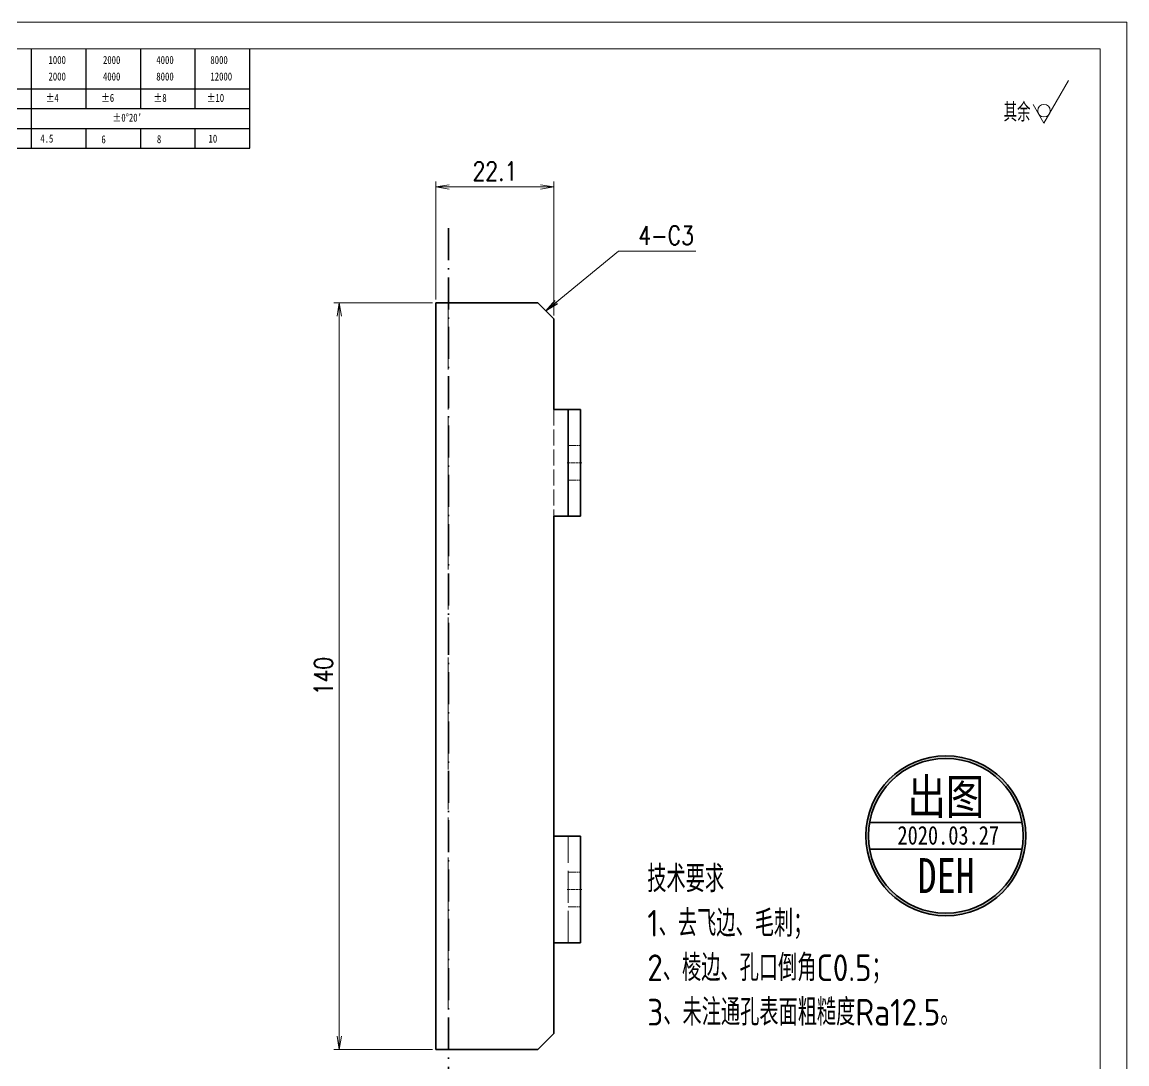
# Model space of a CAD drawing. Header units: millimetres. Extents: x 1333 to 58474, y -42879 to 3618.
# Drawn here: x 55632.4 to 55839.5, y 814.3 to 1009.6 of the extents above; entities that cross this region are included whole.
import ezdxf
from ezdxf.enums import TextEntityAlignment as Align

# ---------------------------------------------------------------- set-up
doc = ezdxf.new("R2010")
doc.units = ezdxf.units.MM
doc.header["$LTSCALE"] = 0.5
for name, pattern in [('AM_ISO02W050x2', [3.75, 3, -0.75]), ('AM_ISO08W050x2', [9, 6, -0.75, 1.5, -0.75]), ('DASHDOT', [18.5, 12, -3, 0.5, -3]), ('DASHED', [15, 12, -3]), ('DOT2', [0.125, 0, -0.125])]:
    doc.linetypes.add(name, pattern=pattern)
for name, color, linetype, lineweight in [('中心线', 2, 'AM_ISO08W050x2', 18), ('印章专用-出图', 1, 'Continuous', 80), ('图框', 7, 'Continuous', 18), ('标注线', 3, 'Continuous', 18), ('虚线', 1, 'AM_ISO02W050x2', 18)]:
    doc.layers.add(name, color=color, linetype=linetype, lineweight=lineweight)
doc.layers.add('图\\M+19E79\\M+195B6\\M+18E9A', color=7, linetype='Continuous')
doc.layers.add('打印', color=7, linetype='Continuous', lineweight=15, plot=False)
doc.layers.add('打印-禁用', color=7, linetype='Continuous', lineweight=15, plot=False)
doc.styles.add('DIM', font='romans.shx', dxfattribs={"width": 0.8, "bigfont": 'bigfont.shx'})
doc.styles.add('国标', font='simfang.ttf', dxfattribs={"width": 0.8})
doc.styles.add('机械长仿宋', font='gbenor.shx', dxfattribs={"height": 1, "bigfont": 'gbcbig.shx'})
doc.dimstyles.new('DEH 1-1', dxfattribs={"dimtxt": 3.5, "dimasz": 2.5, "dimexe": 1, "dimexo": 0.625, "dimgap": 1.2, "dimtad": 1, "dimtoh": 1, "dimdsep": 46, "dimtxsty": 'DIM', "dimblk": 'OPEN', "dimcen": 0, "dimclrd": 8, "dimclre": 8, "dimclrt": 2, "dimazin": 2, "dimtfac": 0.5, "dimtmove": 0, "dimatfit": 3, "dimldrblk": 'OPEN', "dimfxl": 0, "dimtolj": 2, "dimlwd": 18, "dimlwe": 18, "dimarcsym": 0})
doc.dimstyles.new('DEH 1-1$0', dxfattribs={"dimtxt": 3.5, "dimasz": 2.5, "dimexe": 1, "dimexo": 0.625, "dimgap": 1.2, "dimtad": 1, "dimzin": 9, "dimdsep": 46, "dimtxsty": 'DIM', "dimblk": 'OPEN', "dimcen": 0, "dimclrd": 8, "dimclre": 8, "dimclrt": 2, "dimazin": 2, "dimtfac": 0.5, "dimtmove": 0, "dimatfit": 3, "dimldrblk": 'OPEN', "dimfxl": 0, "dimtolj": 2, "dimlwd": 18, "dimlwe": 18, "dimarcsym": 0})

# ---------------------------------------------------------------- blocks, each defined once
blk = doc.blocks.new('GZDEH零件A3图框V01版')
at = {"layer": '图\\M+19E79\\M+195B6\\M+18E9A', "color": 9}
for p, q in [((3072.2, -1561.98), (3072.2, -1554.46)), ((3082.42, -1561.98), (3082.42, -1554.46)), ((3092.64, -1561.98), (3092.64, -1554.46)), ((3102.86, -1561.98), (3102.86, -1554.46)), ((3113.09, -1573.08), (3113.09, -1554.46)), ((2996.09, -1561.98), (3113.09, -1561.98)), ((3072.2, -1573.08), (3072.2, -1561.98)), ((3082.42, -1565.68), (3082.42, -1561.98)), ((3092.64, -1565.68), (3092.64, -1561.98)), ((3102.86, -1565.68), (3102.86, -1561.98)), ((2996.09, -1565.68), (3113.09, -1565.68)), ((2996.09, -1569.38), (3113.09, -1569.38)), ((3082.42, -1573.08), (3082.42, -1569.48)), ((3092.64, -1573.08), (3092.64, -1569.38)), ((3102.86, -1573.08), (3102.86, -1569.38)), ((2990.09, -1573.08), (3113.09, -1573.08))]:
    blk.add_line(p, q, dxfattribs=at)
at = {"layer": '图框', "linetype": 'Continuous'}
for p, q in [((3272.49, -1554.46), (2882.49, -1554.46)), ((3272.49, -1832.96), (3272.49, -1554.46))]:
    blk.add_line(p, q, dxfattribs=at)
at = {"layer": '打印-禁用', "linetype": 'Continuous'}
for p, q in [((3277.49, -1549.46), (2857.49, -1549.46)), ((3277.49, -1846.46), (3277.49, -1549.46))]:
    blk.add_line(p, q, dxfattribs=at)
at = {"layer": '图\\M+19E79\\M+195B6\\M+18E9A', "color": 9, "style": '国标', "width": 0.8}
for s, p in [('1000', (3075.36, -1557.31)), ('2000', (3085.57, -1557.31)), ('4000', (3095.57, -1557.31)), ('8000', (3105.7, -1557.31)), ('2000', (3075.36, -1560.41)), ('4000', (3085.57, -1560.41)), ('8000', (3095.57, -1560.41)), ('12000', (3105.7, -1560.41)), ('±4', (3074.85, -1564.42)), ('±6', (3085.22, -1564.42)), ('±8', (3095.06, -1564.42)), ('±10', (3105.02, -1564.42)), ("±0%%D20'", (3087.38, -1568.12)), ('4.5', (3073.82, -1572.05)), ('6', (3085.28, -1572.19)), ('8', (3095.68, -1572.15)), ('10', (3105.36, -1572.06))]:
    blk.add_text(s, height=1.5, dxfattribs=at).set_placement(p)
blk = doc.blocks.new('DEH A3')
at = {"layer": '图框'}
blk.add_blockref('GZDEH零件A3图框V01版', (-2857.49, 1846.46), dxfattribs=at)
blk = doc.blocks.new('FINISHER_NON')
at = {"layer": '标注线'}
for p, q in [((0, 0), (4.62, 8)), ((-2.02, 3.5), (0, 0))]:
    blk.add_line(p, q, dxfattribs=at)
blk.add_circle((0, 2.33), 1.17, dxfattribs=at)
blk = doc.blocks.new('其余不去材料')
at = {"layer": '标注线'}
blk.add_blockref('FINISHER_NON', (0, 0), dxfattribs=at)
at = {"layer": '标注线', "color": 7, "linetype": 'DOT2', "style": '机械长仿宋'}
blk.add_text('其余', height=3.5, dxfattribs=at).set_placement((-7.56, 0.3))
blk = doc.blocks.new('_Open')
at = {"color": 0, "linetype": 'ByBlock', "lineweight": -2}
for p, q in [((-1, 0.167), (0, 0)), ((-1, -0.167), (0, 0)), ((0, 0), (-1, 0))]:
    blk.add_line(p, q, dxfattribs=at)
blk = doc.blocks.new('*D141')
at = {"layer": 'Defpoints', "color": 0, "transparency": 16777216}
for p in [(55732.11, 978.66), (55710.01, 956.95), (55732.11, 953.95)]:
    blk.add_point(p, dxfattribs=at)
at = {"layer": '标注线', "color": 8, "lineweight": 18, "transparency": 16777216}
for p, q in [((55710.01, 957.58), (55710.01, 979.66)), ((55732.11, 954.58), (55732.11, 979.66)), ((55712.51, 978.66), (55729.61, 978.66))]:
    blk.add_line(p, q, dxfattribs=at)
at = {"layer": '标注线', "color": 8, "lineweight": 18, "transparency": 16777216, "xscale": 2.5, "yscale": 2.5, "zscale": 2.5, "rotation": 180}
blk.add_blockref('_Open', (55710.01, 978.66), dxfattribs=at)
at = {"layer": '标注线', "color": 8, "lineweight": 18, "transparency": 16777216, "xscale": 2.5, "yscale": 2.5, "zscale": 2.5}
blk.add_blockref('_Open', (55732.11, 978.66), dxfattribs=at)
at = {"layer": '标注线', "color": 2, "transparency": 16777216, "insert": (55721.06, 981.61), "char_height": 3.5, "attachment_point": 5, "style": 'DIM'}
blk.add_mtext('\\A2;22.1', dxfattribs=at)
blk = doc.blocks.new('*D148')
at = {"layer": 'Defpoints', "color": 0, "transparency": 16777216}
for p in [(55691.89, 956.95), (55710.01, 956.95), (55710.01, 816.95)]:
    blk.add_point(p, dxfattribs=at)
at = {"layer": '标注线', "color": 8, "lineweight": 18, "transparency": 16777216}
for p, q in [((55709.39, 956.95), (55690.89, 956.95)), ((55691.89, 819.45), (55691.89, 954.45)), ((55709.39, 816.95), (55690.89, 816.95))]:
    blk.add_line(p, q, dxfattribs=at)
at = {"layer": '标注线', "color": 8, "lineweight": 18, "transparency": 16777216, "xscale": 2.5, "yscale": 2.5, "zscale": 2.5}
for p, rotation in [((55691.89, 956.95), 90), ((55691.89, 816.95), 270)]:
    blk.add_blockref('_Open', p, dxfattribs=dict(at, rotation=rotation))
at = {"layer": '标注线', "color": 2, "transparency": 16777216, "insert": (55688.94, 886.95), "char_height": 3.5, "attachment_point": 5, "rotation": 90, "style": 'DIM'}
blk.add_mtext('\\A2;140', dxfattribs=at)
blk = doc.blocks.new('出图章')
at = {"layer": '印章专用-出图'}
h = blk.add_hatch(color=256, dxfattribs=at)
h.paths.add_polyline_path([(-15, 0, 1), (15, 0, 1)])
h.paths.add_polyline_path([(14.5, 0, -1), (-14.5, 0, -1)], flags=16)
h.paths.add_polyline_path([(-7.31, -12.35), (7.41, -12.35), (7.41, -2.73), (-7.31, -2.73)], flags=8)
at = {"layer": '印章专用-出图', "lineweight": 35}
for p, q in [((-14.28, 2.5), (14.28, 2.5)), ((-14.28, -2.5), (14.28, -2.5))]:
    blk.add_line(p, q, dxfattribs=at)
for radius in [15, 14.5]:
    blk.add_circle((0, 0), radius, dxfattribs=at)
at = {"layer": '印章专用-出图', "color": 4, "style": '国标', "width": 0.8}
blk.add_text('DEH', height=6.562, dxfattribs=at).set_placement((0.05, -10.74), align=Align.CENTER)
at = {"layer": '印章专用-出图', "color": 3, "style": '国标', "width": 0.8}
blk.add_attdef('出图', text='', height=6.6, dxfattribs=at).set_placement((0, 7.35), align=Align.MIDDLE_CENTER)
at = {"layer": '印章专用-出图', "color": 2, "style": '国标', "width": 0.8}
blk.add_attdef('XXXX.XX.XX', text='', height=3.5, dxfattribs=at).set_placement((0.45, 0.1), align=Align.MIDDLE_CENTER)
blk = doc.blocks.new('YZ-CT')
at = {"layer": '印章专用-出图'}
blk.add_blockref('出图章', (0.63, 0), dxfattribs=at).add_auto_attribs({'出图': '出图', 'XXXX.XX.XX': '2020.03.27'})

msp = doc.modelspace()

# ---------------------------------------------------------------- linework, layer by layer
at = {"color": 7, "lineweight": 35, "ltscale": 0.0575}
for p, q in [((55710.014, 956.952), (55712.314, 956.952)), ((55737.114, 936.952), (55734.814, 936.952)), ((55734.814, 916.952), (55737.114, 916.952)), ((55710.014, 816.952), (55712.314, 816.952))]:
    msp.add_line(p, q, dxfattribs=at)
at = {"color": 7, "lineweight": 35}
for p, q in [((55710.014, 956.952), (55710.014, 816.952)), ((55734.814, 936.952), (55734.814, 916.952)), ((55737.114, 936.952), (55737.114, 916.952)), ((55732.114, 916.952), (55732.114, 819.952)), ((55737.114, 836.952), (55737.114, 856.952))]:
    msp.add_line(p, q, dxfattribs=at)
at = {"color": 7, "lineweight": 35, "ltscale": 0.42}
for p, q in [((55729.114, 956.952), (55712.314, 956.952)), ((55729.114, 816.952), (55712.314, 816.952))]:
    msp.add_line(p, q, dxfattribs=at)
at = {"color": 7, "lineweight": 35, "ltscale": 0.106066}
for p, q in [((55729.114, 956.952), (55732.114, 953.952)), ((55729.114, 816.952), (55732.114, 819.952))]:
    msp.add_line(p, q, dxfattribs=at)
at = {"color": 7, "lineweight": 35, "ltscale": 0.425}
msp.add_line((55732.114, 936.952), (55732.114, 953.952), dxfattribs=at)
at = {"color": 7, "lineweight": 35, "ltscale": 0.0425}
for p, q in [((55733.814, 936.952), (55732.114, 936.952)), ((55732.114, 916.952), (55733.814, 916.952))]:
    msp.add_line(p, q, dxfattribs=at)
at = {"color": 7, "lineweight": 35, "ltscale": 0.025}
for p, q in [((55734.814, 936.952), (55733.814, 936.952)), ((55733.814, 916.952), (55734.814, 916.952))]:
    msp.add_line(p, q, dxfattribs=at)
at = {"color": 7, "lineweight": 35, "ltscale": 0.045}
for p, q in [((55733.914, 856.952), (55732.114, 856.952)), ((55733.914, 836.952), (55732.114, 836.952))]:
    msp.add_line(p, q, dxfattribs=at)
at = {"color": 7, "lineweight": 35, "ltscale": 0.08}
for p, q in [((55737.114, 856.952), (55733.914, 856.952)), ((55737.114, 836.952), (55733.914, 836.952))]:
    msp.add_line(p, q, dxfattribs=at)
at = {"layer": '中心线', "linetype": 'DASHDOT', "lineweight": 13}
for p, q in [((55712.314, 970.952), (55712.314, 802.952)), ((55712.414, 970.952), (55712.414, 802.952))]:
    msp.add_line(p, q, dxfattribs=at)
at = {"layer": '中心线', "linetype": 'DASHDOT', "lineweight": 13, "ltscale": 0.069015}
for p, q in [((55737.344, 926.952), (55734.584, 926.952)), ((55737.344, 846.952), (55734.584, 846.952))]:
    msp.add_line(p, q, dxfattribs=at)
at = {"layer": '打印'}
msp.add_lwpolyline([(55419.514, 1009.555), (55839.514, 1009.555), (55839.514, 712.555), (55419.514, 712.555)], close=True, dxfattribs=at)
at = {"layer": '虚线', "linetype": 'DASHED', "lineweight": 13}
for p, q in [((55712.314, 816.952), (55712.314, 956.952)), ((55734.814, 836.952), (55734.814, 856.952))]:
    msp.add_line(p, q, dxfattribs=at)
at = {"layer": '虚线', "linetype": 'DASHED', "lineweight": 13, "ltscale": 0.5}
msp.add_line((55732.114, 936.952), (55732.114, 916.952), dxfattribs=at)
at = {"layer": '虚线', "linetype": 'DASHED', "lineweight": 13, "ltscale": 0.0575}
for p, q in [((55737.114, 930.202), (55734.814, 930.202)), ((55737.114, 923.702), (55734.814, 923.702)), ((55737.114, 850.202), (55734.814, 850.202)), ((55737.114, 843.702), (55734.814, 843.702))]:
    msp.add_line(p, q, dxfattribs=at)

# ---------------------------------------------------------------- block references
at = {"layer": '印章专用-出图'}
msp.add_blockref('YZ-CT', (55804.953, 857.015), dxfattribs=at)
at = {"layer": '图框'}
msp.add_blockref('DEH A3', (55419.514, 712.555), dxfattribs=at)
at = {"layer": '标注线'}
msp.add_blockref('其余不去材料', (55823.967, 990.61), dxfattribs=at)

# ---------------------------------------------------------------- texts
at = {"layer": '标注线', "color": 2, "attachment_point": 7}
for s, insert, char_height, width, style in [('{\\Fromans,bigfont|c134;4-C3}', (55747.919, 967.815), 3.5, 15.1608, 'DIM'), ('\\A2;技术要求\\P1、去飞边、毛刺；\\P2、棱边、孔口倒角C0.5；\\P3、未注通孔表面粗糙度Ra12.5。', (55749.621, 821.445), 5, 114.82461, '机械长仿宋')]:
    msp.add_mtext(s, dxfattribs=dict(at, insert=insert, char_height=char_height, width=width, style=style))

# ---------------------------------------------------------------- dimensions: what is measured, and where the dimension line sits
at = {"layer": '标注线'}
dim = msp.add_linear_dim(base=(55732.114, 978.657), p1=(55710.014, 956.952), p2=(55732.114, 953.952), dimstyle='DEH 1-1$0', override={"dimarcsym": 1}, dxfattribs=at)
dim.commit()
dim.dimension.update_dxf_attribs({"geometry": '*D141', "text_midpoint": (55721.064, 981.607)})
dim = msp.add_linear_dim(base=(55691.886, 956.952), p1=(55710.014, 816.952), p2=(55710.014, 956.952), angle=90, dimstyle='DEH 1-1$0', override={"dimarcsym": 1}, dxfattribs=at)
dim.commit()
dim.dimension.update_dxf_attribs({"geometry": '*D148', "text_midpoint": (55688.936, 886.952)})

# ---------------------------------------------------------------- leaders
at = {"layer": '标注线', "annotation_type": 0, "has_hookline": 1, "hookline_direction": 0, "text_width": 10.8}
msp.add_leader([(55730.614, 955.452), (55744.219, 966.615), (55746.719, 966.615)], dimstyle='DEH 1-1', override={"dimgap": 1.2, "dimtad": 1, "dimarcsym": 1}, dxfattribs=at)

doc.saveas('drawing.dxf')
